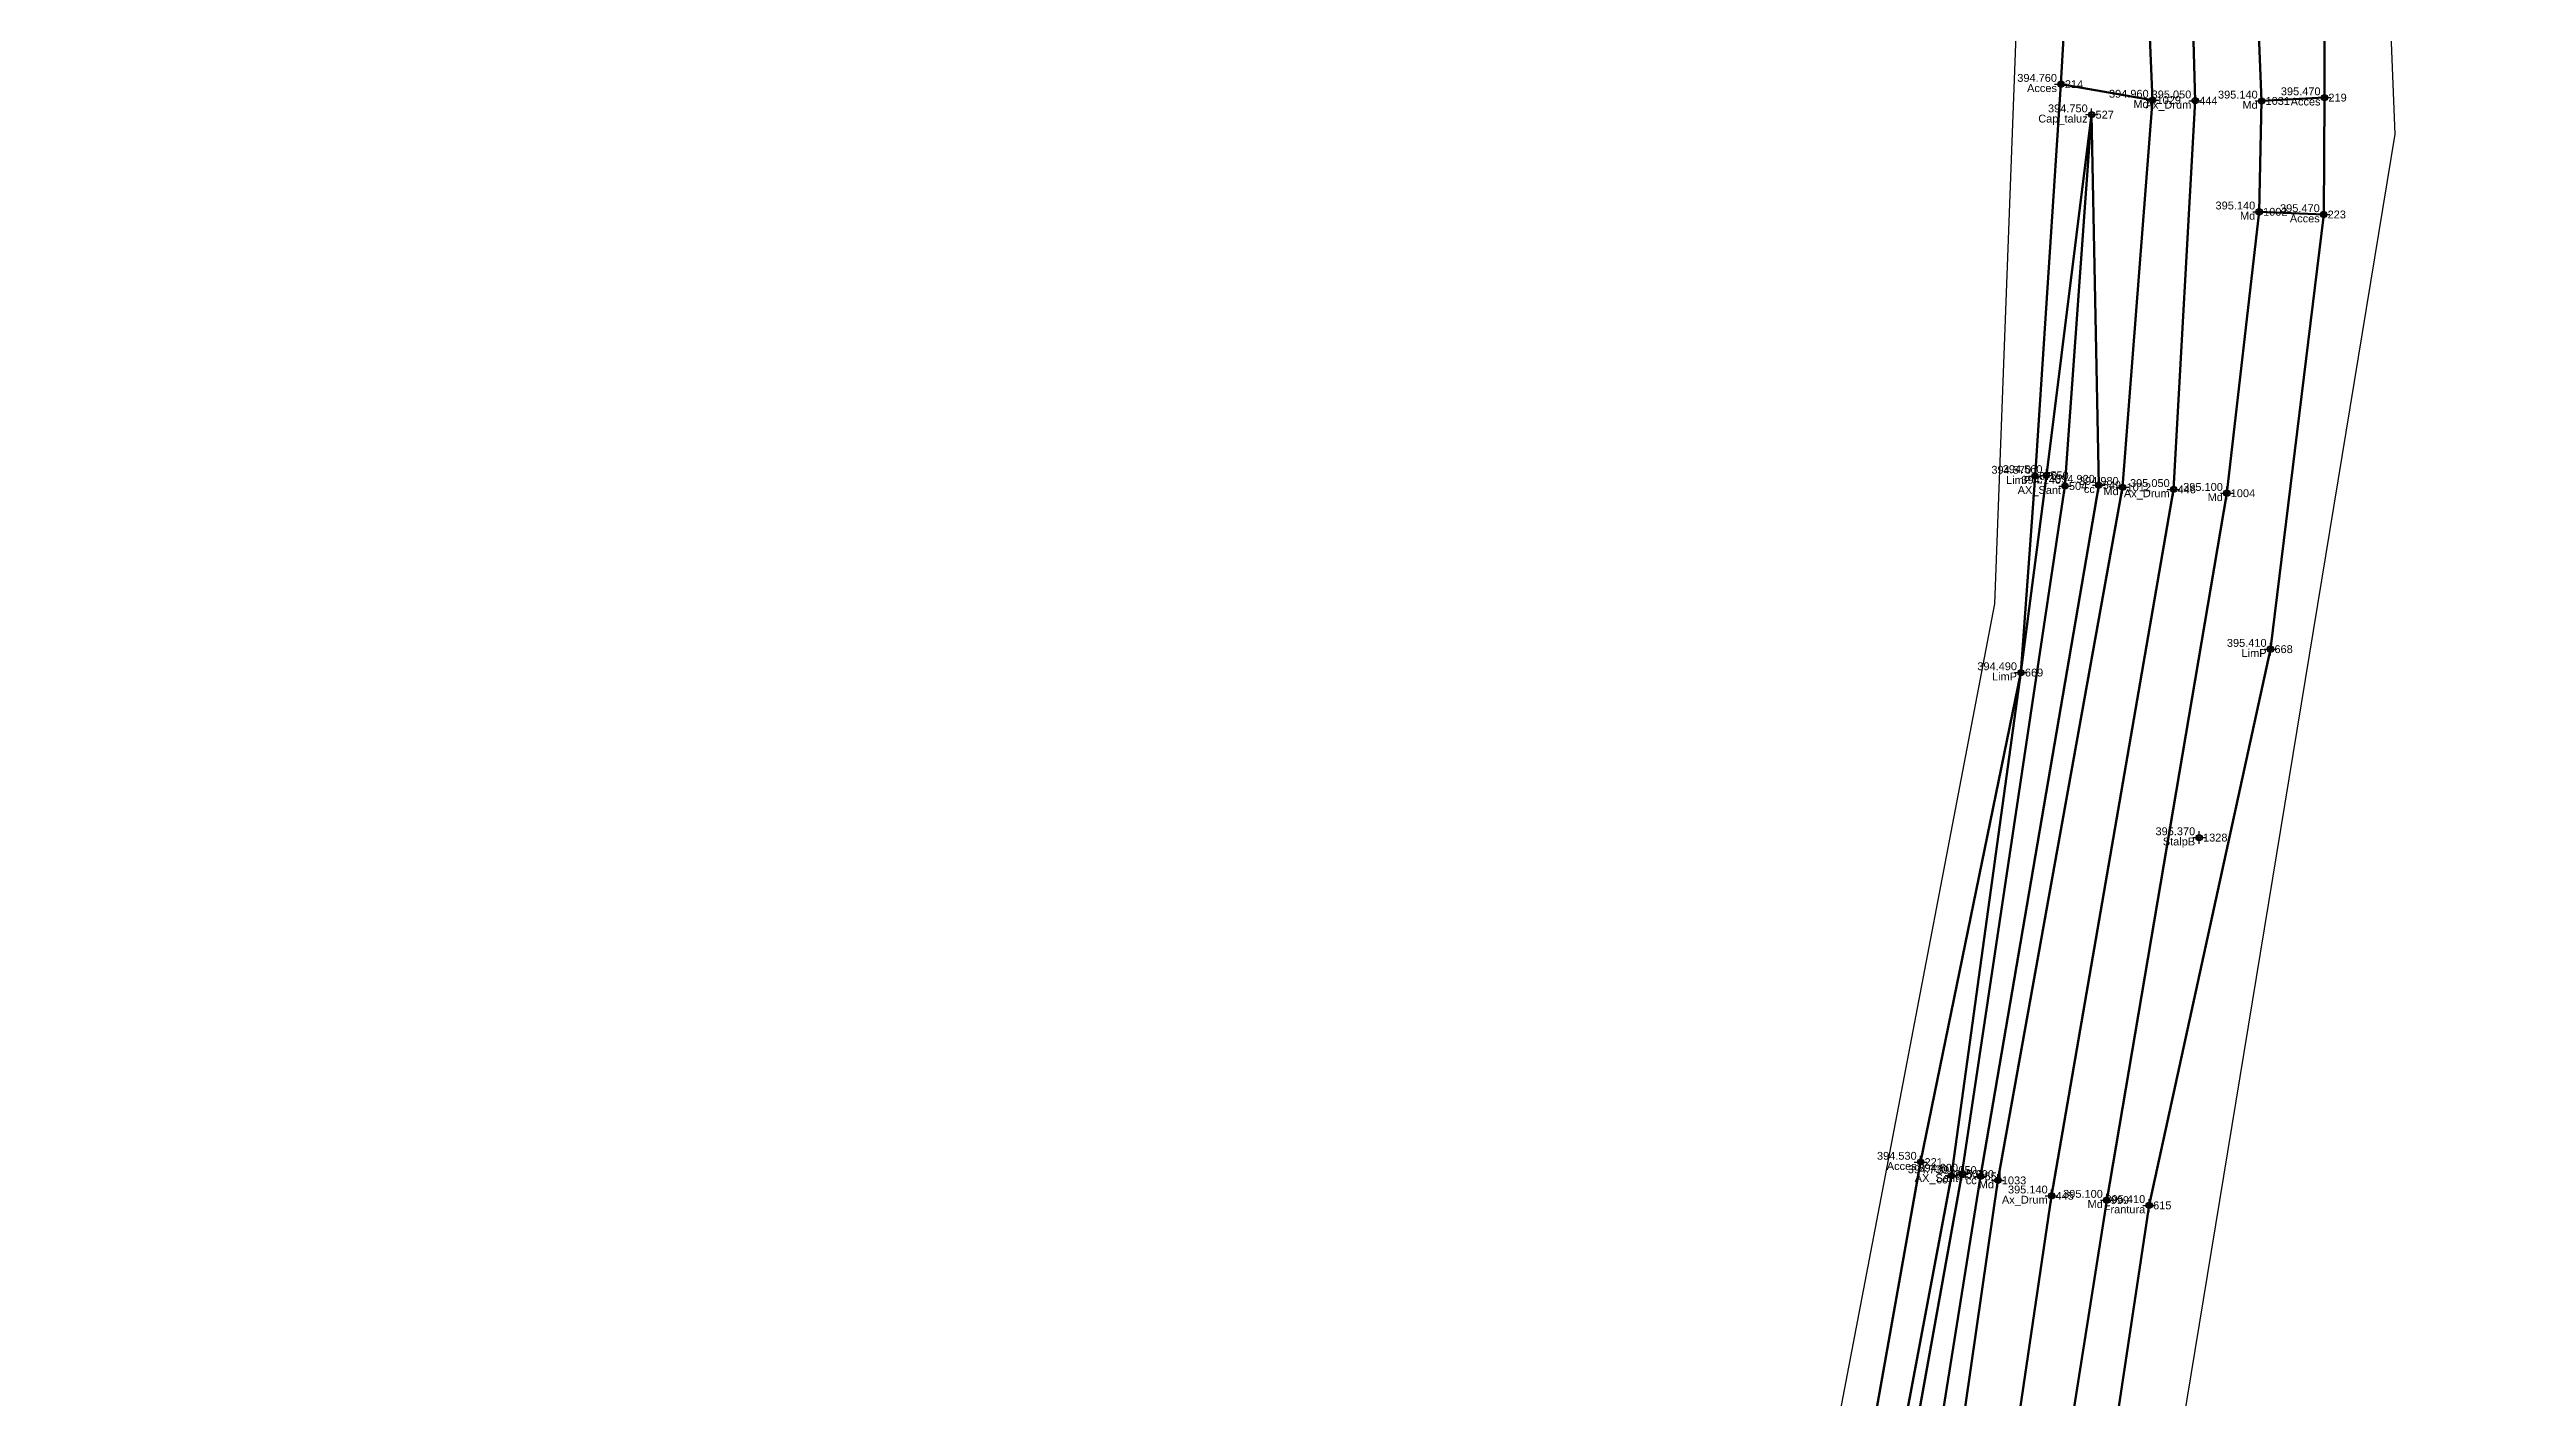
# Model space of a CAD drawing. Extents: x 396921 to 401273, y 555385 to 556691.
# Drawn here: x 401155.6 to 401234.3, y 555688.7 to 555731.6 of the extents above; entities that cross this region are included whole.
import ezdxf
from ezdxf.enums import TextEntityAlignment as Align

# ---------------------------------------------------------------- set-up
doc = ezdxf.new("R2010")
doc.units = 0
doc.header["$PDMODE"] = 34
doc.header["$PDSIZE"] = 0.2
for name, color, linetype in [('Boundary', 30, 'Continuous'), ('TOPO_CERC', 1, 'Continuous'), ('TOPO_CODE', 7, 'Continuous'), ('TOPO_ELEVATION', 7, 'Continuous'), ('TOPO_POINT_ID', 7, 'Continuous'), ('TOPO_POINTS', 7, 'Continuous'), ('TOPO_SYMBOL', 1, 'Continuous')]:
    doc.layers.add(name, color=color, linetype=linetype)
doc.layers.add('RO-LINES-LIN', color=7, linetype='Continuous', lineweight=25)
doc.styles.get("Standard").update_dxf_attribs({"font": 'arial.ttf'})

# ---------------------------------------------------------------- blocks, each defined once
blk = doc.blocks.new('PUNCTOPO')
at = {"layer": 'TOPO_CERC'}
blk.add_circle((0, 0), 0.25, dxfattribs=at)
at = {"layer": 'TOPO_SYMBOL'}
blk.add_point((0, 0), dxfattribs=at)

msp = doc.modelspace()

# ---------------------------------------------------------------- linework, layer by layer
at = {"layer": 'Boundary'}
for points in [[(401203.874, 555645.13), (401209.728, 555673.741), (401217.424, 555713.995), (401218.205, 555734.933), (401215.864, 555770.641), (401204.67, 555802.829), (401194.522, 555814.273), (401170.976, 555825.067), (401152.3, 555833.443), (401140.852, 555840.726), (401130.055, 555837.475), (401115.875, 555867.516), (401096.203, 555908.961), (401085.796, 555931.07)], [(401215.918, 555634.989), (401234.326, 555668.538), (401221.327, 555675.282), (401230.153, 555728.942), (401229.198, 555752.787), (401222.996, 555785.116), (401220.295, 555795.543), (401226.098, 555797.551), (401225.764, 555804.692), (401212.467, 555810.751), (401201.306, 555822.466), (401200.77, 555830.962), (401193.793, 555839.665), (401186.508, 555830.222), (401154.929, 555844.618), (401141.067, 555854.573), (401131.682, 555864.387), (401120.061, 555882.929), (401108.572, 555904.924), (401102.573, 555917.669)]]:
    msp.add_lwpolyline(points, dxfattribs=at)
at = {"layer": 'RO-LINES-LIN', "elevation": 395.47, "flags": 128}
msp.add_lwpolyline([(401227.878, 555726.382), (401227.878, 555726.382)], dxfattribs=at)
at = {"layer": 'RO-LINES-LIN', "lineweight": 100}
for points in [[(401076.797, 555970.993, 393.59), (401101.861, 555909.005, 394.6), (401102.081, 555908.78, 394.61), (401115.781, 555880.413, 394.11), (401122.297, 555870.298, 394.09), (401130.485, 555859.699, 394.19), (401138.801, 555851.561, 394.26), (401154.703, 555839.7, 394.31), (401190.346, 555822.615, 395.19), (401196.455, 555820.39, 395.29), (401200.906, 555817.879, 394.64), (401210.502, 555806.124, 395.9), (401220.221, 555772.266, 396.09), (401223.216, 555750.54, 395.51), (401223.793, 555730.001, 395.05), (401223.106, 555717.637, 395.05), (401219.226, 555695.164, 395.14), (401216.484, 555676.594, 395.35), (401214.159, 555661.389, 395.68), (401208.976, 555638.929, 394.33)], [(401223.374, 555801.067, 397.42), (401220.856, 555801.66, 397.07), (401216.346, 555803.67, 396.5), (401214.019, 555803.586, 396.23), (401214.019, 555803.586, 396.23), (401220.492, 555779.182, 396.23), (401221.729, 555772.431, 396.12), (401225.077, 555750.708, 395.55), (401225.904, 555729.995, 395.14), (401225.826, 555726.468, 395.14), (401224.797, 555717.515, 395.1), (401220.979, 555695.019, 395.1), (401218.057, 555676.504, 395.27), (401217.57, 555671.576, 395.43), (401218.851, 555667.68, 395.73), (401223.953, 555666.236, 396.38), (401227.721, 555668.853, 396.88)], [(401207.037, 555639.31, 394.24), (401209.238, 555646.509, 395.24), (401210.392, 555652.032, 395.48), (401212.662, 555663.633, 395.59), (401213.545, 555670.37, 395.42), (401214.766, 555676.592, 395.33), (401217.518, 555695.654, 395.09), (401221.484, 555717.704, 394.98), (401222.437, 555730.022, 394.96), (401222.183, 555736.035, 395.05), (401221.609, 555750.489, 395.5), (401218.627, 555771.902, 396.03), (401210.026, 555802.767, 395.88)], [(401223.834, 555772.233, 396.81), (401227.864, 555750.58, 396.46), (401227.903, 555730.1, 395.47)], [(401219.827, 555735.883, 394.8), (401222.183, 555736.035, 395.05), (401222.437, 555730.022, 394.96), (401219.522, 555730.528, 394.76), (401219.827, 555735.883, 394.8)], [(401219.522, 555730.528, 394.76), (401218.699, 555718.06, 394.57), (401218.251, 555711.809, 394.49), (401215.06, 555696.236, 394.53), (401211.576, 555676.668, 395.02), (401210.513, 555669.974, 395.04)], [(401211.339, 555670.769, 395.09), (401216.04, 555695.807, 394.73), (401218.251, 555711.809, 394.49), (401219.06, 555718.081, 394.56), (401220.499, 555729.558, 394.75)], [(401220.499, 555729.558, 394.75), (401219.651, 555717.742, 394.14), (401216.376, 555695.854, 394.6), (401211.819, 555670.528, 395.1)], [(401212.927, 555670.453, 395.46), (401216.969, 555695.782, 395.05), (401220.726, 555717.772, 394.92), (401220.499, 555729.558, 394.75)], [(401225.904, 555729.995, 395.14), (401227.903, 555730.1, 395.47), (401227.878, 555726.382, 395.47), (401225.826, 555726.468, 395.14), (401225.904, 555729.995, 395.14)], [(401226.939, 555669.672, 396.96), (401226.22, 555669.786, 396.76), (401221.276, 555671.57, 396.48), (401218.986, 555672.673, 396), (401222.328, 555694.862, 395.41), (401226.187, 555712.554, 395.41), (401227.878, 555726.382, 395.47)]]:
    msp.add_polyline3d(points, dxfattribs=at)

# ---------------------------------------------------------------- block references
at = {"layer": 'TOPO_POINTS'}
ref = msp.add_blockref('PUNCTOPO', (401219.522, 555730.528, 394.76), dxfattribs=dict(at, xscale=0.25, yscale=0.25, zscale=0.25))
ref.add_attrib('POINT', '214', dxfattribs={"layer": 'TOPO_POINT_ID', "height": 0.25}).set_placement((401219.647, 555730.528, 394.76), align=Align.MIDDLE_LEFT)
ref.add_attrib('ELEVATION', '394.760', dxfattribs={"layer": 'TOPO_ELEVATION', "height": 0.25}).set_placement((401219.397, 555730.528, 394.76), align=Align.BOTTOM_RIGHT)
ref.add_attrib('CODE', 'Acces', dxfattribs={"layer": 'TOPO_CODE', "height": 0.25}).set_placement((401219.397, 555730.528, 394.76), align=Align.TOP_RIGHT)
ref = msp.add_blockref('PUNCTOPO', (401222.437, 555730.022, 394.96), dxfattribs=dict(at, xscale=0.25, yscale=0.25, zscale=0.25))
ref.add_attrib('POINT', '1029', dxfattribs={"layer": 'TOPO_POINT_ID', "height": 0.25}).set_placement((401222.562, 555730.022, 394.96), align=Align.MIDDLE_LEFT)
ref.add_attrib('ELEVATION', '394.960', dxfattribs={"layer": 'TOPO_ELEVATION', "height": 0.25}).set_placement((401222.312, 555730.022, 394.96), align=Align.BOTTOM_RIGHT)
ref.add_attrib('CODE', 'Md', dxfattribs={"layer": 'TOPO_CODE', "height": 0.25}).set_placement((401222.312, 555730.022, 394.96), align=Align.TOP_RIGHT)
ref = msp.add_blockref('PUNCTOPO', (401223.793, 555730.001, 395.05), dxfattribs=dict(at, xscale=0.25, yscale=0.25, zscale=0.25))
ref.add_attrib('POINT', '444', dxfattribs={"layer": 'TOPO_POINT_ID', "height": 0.25}).set_placement((401223.918, 555730.001, 395.05), align=Align.MIDDLE_LEFT)
ref.add_attrib('ELEVATION', '395.050', dxfattribs={"layer": 'TOPO_ELEVATION', "height": 0.25}).set_placement((401223.668, 555730.001, 395.05), align=Align.BOTTOM_RIGHT)
ref.add_attrib('CODE', 'Ax_Drum', dxfattribs={"layer": 'TOPO_CODE', "height": 0.25}).set_placement((401223.668, 555730.001, 395.05), align=Align.TOP_RIGHT)
ref = msp.add_blockref('PUNCTOPO', (401225.904, 555729.995, 395.14), dxfattribs=dict(at, xscale=0.25, yscale=0.25, zscale=0.25))
ref.add_attrib('POINT', '1031', dxfattribs={"layer": 'TOPO_POINT_ID', "height": 0.25}).set_placement((401226.029, 555729.995, 395.14), align=Align.MIDDLE_LEFT)
ref.add_attrib('ELEVATION', '395.140', dxfattribs={"layer": 'TOPO_ELEVATION', "height": 0.25}).set_placement((401225.779, 555729.995, 395.14), align=Align.BOTTOM_RIGHT)
ref.add_attrib('CODE', 'Md', dxfattribs={"layer": 'TOPO_CODE', "height": 0.25}).set_placement((401225.779, 555729.995, 395.14), align=Align.TOP_RIGHT)
ref = msp.add_blockref('PUNCTOPO', (401227.903, 555730.1, 395.47), dxfattribs=dict(at, xscale=0.25, yscale=0.25, zscale=0.25))
ref.add_attrib('POINT', '219', dxfattribs={"layer": 'TOPO_POINT_ID', "height": 0.25}).set_placement((401228.028, 555730.1, 395.47), align=Align.MIDDLE_LEFT)
ref.add_attrib('ELEVATION', '395.470', dxfattribs={"layer": 'TOPO_ELEVATION', "height": 0.25}).set_placement((401227.778, 555730.1, 395.47), align=Align.BOTTOM_RIGHT)
ref.add_attrib('CODE', 'Acces', dxfattribs={"layer": 'TOPO_CODE', "height": 0.25}).set_placement((401227.778, 555730.1, 395.47), align=Align.TOP_RIGHT)
ref = msp.add_blockref('PUNCTOPO', (401220.499, 555729.558, 394.75), dxfattribs=dict(at, xscale=0.25, yscale=0.25, zscale=0.25))
ref.add_attrib('POINT', '527', dxfattribs={"layer": 'TOPO_POINT_ID', "height": 0.25}).set_placement((401220.624, 555729.558, 394.75), align=Align.MIDDLE_LEFT)
ref.add_attrib('ELEVATION', '394.750', dxfattribs={"layer": 'TOPO_ELEVATION', "height": 0.25}).set_placement((401220.374, 555729.558, 394.75), align=Align.BOTTOM_RIGHT)
ref.add_attrib('CODE', 'Cap_taluz', dxfattribs={"layer": 'TOPO_CODE', "height": 0.25}).set_placement((401220.374, 555729.558, 394.75), align=Align.TOP_RIGHT)
ref = msp.add_blockref('PUNCTOPO', (401225.826, 555726.468, 395.14), dxfattribs=dict(at, xscale=0.25, yscale=0.25, zscale=0.25))
ref.add_attrib('POINT', '1002', dxfattribs={"layer": 'TOPO_POINT_ID', "height": 0.25}).set_placement((401225.951, 555726.468, 395.14), align=Align.MIDDLE_LEFT)
ref.add_attrib('ELEVATION', '395.140', dxfattribs={"layer": 'TOPO_ELEVATION', "height": 0.25}).set_placement((401225.701, 555726.468, 395.14), align=Align.BOTTOM_RIGHT)
ref.add_attrib('CODE', 'Md', dxfattribs={"layer": 'TOPO_CODE', "height": 0.25}).set_placement((401225.701, 555726.468, 395.14), align=Align.TOP_RIGHT)
ref = msp.add_blockref('PUNCTOPO', (401227.878, 555726.382, 395.47), dxfattribs=dict(at, xscale=0.25, yscale=0.25, zscale=0.25))
ref.add_attrib('POINT', '223', dxfattribs={"layer": 'TOPO_POINT_ID', "height": 0.25}).set_placement((401228.003, 555726.382, 395.47), align=Align.MIDDLE_LEFT)
ref.add_attrib('ELEVATION', '395.470', dxfattribs={"layer": 'TOPO_ELEVATION', "height": 0.25}).set_placement((401227.753, 555726.382, 395.47), align=Align.BOTTOM_RIGHT)
ref.add_attrib('CODE', 'Acces', dxfattribs={"layer": 'TOPO_CODE', "height": 0.25}).set_placement((401227.753, 555726.382, 395.47), align=Align.TOP_RIGHT)
ref = msp.add_blockref('PUNCTOPO', (401218.699, 555718.06, 394.57), dxfattribs=dict(at, xscale=0.25, yscale=0.25, zscale=0.25))
ref.add_attrib('POINT', '670', dxfattribs={"layer": 'TOPO_POINT_ID', "height": 0.25}).set_placement((401218.824, 555718.06, 394.57), align=Align.MIDDLE_LEFT)
ref.add_attrib('ELEVATION', '394.570', dxfattribs={"layer": 'TOPO_ELEVATION', "height": 0.25}).set_placement((401218.574, 555718.06, 394.57), align=Align.BOTTOM_RIGHT)
ref.add_attrib('CODE', 'LimP', dxfattribs={"layer": 'TOPO_CODE', "height": 0.25}).set_placement((401218.574, 555718.06, 394.57), align=Align.TOP_RIGHT)
ref = msp.add_blockref('PUNCTOPO', (401219.06, 555718.081, 394.56), dxfattribs=dict(at, xscale=0.25, yscale=0.25, zscale=0.25))
ref.add_attrib('POINT', '550', dxfattribs={"layer": 'TOPO_POINT_ID', "height": 0.25}).set_placement((401219.185, 555718.081, 394.56), align=Align.MIDDLE_LEFT)
ref.add_attrib('ELEVATION', '394.560', dxfattribs={"layer": 'TOPO_ELEVATION', "height": 0.25}).set_placement((401218.935, 555718.081, 394.56), align=Align.BOTTOM_RIGHT)
ref.add_attrib('CODE', 'cc', dxfattribs={"layer": 'TOPO_CODE', "height": 0.25}).set_placement((401218.935, 555718.081, 394.56), align=Align.TOP_RIGHT)
ref = msp.add_blockref('PUNCTOPO', (401219.651, 555717.742, 394.14), dxfattribs=dict(at, xscale=0.25, yscale=0.25, zscale=0.25))
ref.add_attrib('POINT', '504', dxfattribs={"layer": 'TOPO_POINT_ID', "height": 0.25}).set_placement((401219.776, 555717.742, 394.14), align=Align.MIDDLE_LEFT)
ref.add_attrib('ELEVATION', '394.140', dxfattribs={"layer": 'TOPO_ELEVATION', "height": 0.25}).set_placement((401219.526, 555717.742, 394.14), align=Align.BOTTOM_RIGHT)
ref.add_attrib('CODE', 'AX_Sant', dxfattribs={"layer": 'TOPO_CODE', "height": 0.25}).set_placement((401219.526, 555717.742, 394.14), align=Align.TOP_RIGHT)
ref = msp.add_blockref('PUNCTOPO', (401220.726, 555717.772, 394.92), dxfattribs=dict(at, xscale=0.25, yscale=0.25, zscale=0.25))
ref.add_attrib('POINT', '549', dxfattribs={"layer": 'TOPO_POINT_ID', "height": 0.25}).set_placement((401220.851, 555717.772, 394.92), align=Align.MIDDLE_LEFT)
ref.add_attrib('ELEVATION', '394.920', dxfattribs={"layer": 'TOPO_ELEVATION', "height": 0.25}).set_placement((401220.601, 555717.772, 394.92), align=Align.BOTTOM_RIGHT)
ref.add_attrib('CODE', 'cc', dxfattribs={"layer": 'TOPO_CODE', "height": 0.25}).set_placement((401220.601, 555717.772, 394.92), align=Align.TOP_RIGHT)
ref = msp.add_blockref('PUNCTOPO', (401221.484, 555717.704, 394.98), dxfattribs=dict(at, xscale=0.25, yscale=0.25, zscale=0.25))
ref.add_attrib('POINT', '1012', dxfattribs={"layer": 'TOPO_POINT_ID', "height": 0.25}).set_placement((401221.609, 555717.704, 394.98), align=Align.MIDDLE_LEFT)
ref.add_attrib('ELEVATION', '394.980', dxfattribs={"layer": 'TOPO_ELEVATION', "height": 0.25}).set_placement((401221.359, 555717.704, 394.98), align=Align.BOTTOM_RIGHT)
ref.add_attrib('CODE', 'Md', dxfattribs={"layer": 'TOPO_CODE', "height": 0.25}).set_placement((401221.359, 555717.704, 394.98), align=Align.TOP_RIGHT)
ref = msp.add_blockref('PUNCTOPO', (401223.106, 555717.637, 395.05), dxfattribs=dict(at, xscale=0.25, yscale=0.25, zscale=0.25))
ref.add_attrib('POINT', '446', dxfattribs={"layer": 'TOPO_POINT_ID', "height": 0.25}).set_placement((401223.231, 555717.637, 395.05), align=Align.MIDDLE_LEFT)
ref.add_attrib('ELEVATION', '395.050', dxfattribs={"layer": 'TOPO_ELEVATION', "height": 0.25}).set_placement((401222.981, 555717.637, 395.05), align=Align.BOTTOM_RIGHT)
ref.add_attrib('CODE', 'Ax_Drum', dxfattribs={"layer": 'TOPO_CODE', "height": 0.25}).set_placement((401222.981, 555717.637, 395.05), align=Align.TOP_RIGHT)
ref = msp.add_blockref('PUNCTOPO', (401224.797, 555717.515, 395.1), dxfattribs=dict(at, xscale=0.25, yscale=0.25, zscale=0.25))
ref.add_attrib('POINT', '1004', dxfattribs={"layer": 'TOPO_POINT_ID', "height": 0.25}).set_placement((401224.922, 555717.515, 395.1), align=Align.MIDDLE_LEFT)
ref.add_attrib('ELEVATION', '395.100', dxfattribs={"layer": 'TOPO_ELEVATION', "height": 0.25}).set_placement((401224.672, 555717.515, 395.1), align=Align.BOTTOM_RIGHT)
ref.add_attrib('CODE', 'Md', dxfattribs={"layer": 'TOPO_CODE', "height": 0.25}).set_placement((401224.672, 555717.515, 395.1), align=Align.TOP_RIGHT)
ref = msp.add_blockref('PUNCTOPO', (401226.187, 555712.554, 395.41), dxfattribs=dict(at, xscale=0.25, yscale=0.25, zscale=0.25))
ref.add_attrib('POINT', '668', dxfattribs={"layer": 'TOPO_POINT_ID', "height": 0.25}).set_placement((401226.312, 555712.554, 395.41), align=Align.MIDDLE_LEFT)
ref.add_attrib('ELEVATION', '395.410', dxfattribs={"layer": 'TOPO_ELEVATION', "height": 0.25}).set_placement((401226.062, 555712.554, 395.41), align=Align.BOTTOM_RIGHT)
ref.add_attrib('CODE', 'LimP', dxfattribs={"layer": 'TOPO_CODE', "height": 0.25}).set_placement((401226.062, 555712.554, 395.41), align=Align.TOP_RIGHT)
ref = msp.add_blockref('PUNCTOPO', (401218.251, 555711.809, 394.49), dxfattribs=dict(at, xscale=0.25, yscale=0.25, zscale=0.25))
ref.add_attrib('POINT', '669', dxfattribs={"layer": 'TOPO_POINT_ID', "height": 0.25}).set_placement((401218.376, 555711.809, 394.49), align=Align.MIDDLE_LEFT)
ref.add_attrib('ELEVATION', '394.490', dxfattribs={"layer": 'TOPO_ELEVATION', "height": 0.25}).set_placement((401218.126, 555711.809, 394.49), align=Align.BOTTOM_RIGHT)
ref.add_attrib('CODE', 'LimP', dxfattribs={"layer": 'TOPO_CODE', "height": 0.25}).set_placement((401218.126, 555711.809, 394.49), align=Align.TOP_RIGHT)
ref = msp.add_blockref('PUNCTOPO', (401223.917, 555706.56, 395.37), dxfattribs=dict(at, xscale=0.25, yscale=0.25, zscale=0.25))
ref.add_attrib('POINT', '1328', dxfattribs={"layer": 'TOPO_POINT_ID', "height": 0.25}).set_placement((401224.042, 555706.56, 395.37), align=Align.MIDDLE_LEFT)
ref.add_attrib('ELEVATION', '395.370', dxfattribs={"layer": 'TOPO_ELEVATION', "height": 0.25}).set_placement((401223.792, 555706.56, 395.37), align=Align.BOTTOM_RIGHT)
ref.add_attrib('CODE', 'StalpB', dxfattribs={"layer": 'TOPO_CODE', "height": 0.25}).set_placement((401223.792, 555706.56, 395.37), align=Align.TOP_RIGHT)
ref = msp.add_blockref('PUNCTOPO', (401215.06, 555696.236, 394.53), dxfattribs=dict(at, xscale=0.25, yscale=0.25, zscale=0.25))
ref.add_attrib('POINT', '221', dxfattribs={"layer": 'TOPO_POINT_ID', "height": 0.25}).set_placement((401215.185, 555696.236, 394.53), align=Align.MIDDLE_LEFT)
ref.add_attrib('ELEVATION', '394.530', dxfattribs={"layer": 'TOPO_ELEVATION', "height": 0.25}).set_placement((401214.935, 555696.236, 394.53), align=Align.BOTTOM_RIGHT)
ref.add_attrib('CODE', 'Acces', dxfattribs={"layer": 'TOPO_CODE', "height": 0.25}).set_placement((401214.935, 555696.236, 394.53), align=Align.TOP_RIGHT)
ref = msp.add_blockref('PUNCTOPO', (401216.04, 555695.807, 394.73), dxfattribs=dict(at, xscale=0.25, yscale=0.25, zscale=0.25))
ref.add_attrib('POINT', '547', dxfattribs={"layer": 'TOPO_POINT_ID', "height": 0.25}).set_placement((401216.165, 555695.807, 394.73), align=Align.MIDDLE_LEFT)
ref.add_attrib('ELEVATION', '394.730', dxfattribs={"layer": 'TOPO_ELEVATION', "height": 0.25}).set_placement((401215.915, 555695.807, 394.73), align=Align.BOTTOM_RIGHT)
ref.add_attrib('CODE', 'cc', dxfattribs={"layer": 'TOPO_CODE', "height": 0.25}).set_placement((401215.915, 555695.807, 394.73), align=Align.TOP_RIGHT)
ref = msp.add_blockref('PUNCTOPO', (401216.376, 555695.856, 394.6), dxfattribs=dict(at, xscale=0.25, yscale=0.25, zscale=0.25))
ref.add_attrib('POINT', '503', dxfattribs={"layer": 'TOPO_POINT_ID', "height": 0.25}).set_placement((401216.501, 555695.856, 394.6), align=Align.MIDDLE_LEFT)
ref.add_attrib('ELEVATION', '394.600', dxfattribs={"layer": 'TOPO_ELEVATION', "height": 0.25}).set_placement((401216.251, 555695.856, 394.6), align=Align.BOTTOM_RIGHT)
ref.add_attrib('CODE', 'AX_Sant', dxfattribs={"layer": 'TOPO_CODE', "height": 0.25}).set_placement((401216.251, 555695.856, 394.6), align=Align.TOP_RIGHT)
ref = msp.add_blockref('PUNCTOPO', (401216.969, 555695.782, 395.05), dxfattribs=dict(at, xscale=0.25, yscale=0.25, zscale=0.25))
ref.add_attrib('POINT', '551', dxfattribs={"layer": 'TOPO_POINT_ID', "height": 0.25}).set_placement((401217.094, 555695.782, 395.05), align=Align.MIDDLE_LEFT)
ref.add_attrib('ELEVATION', '395.050', dxfattribs={"layer": 'TOPO_ELEVATION', "height": 0.25}).set_placement((401216.844, 555695.782, 395.05), align=Align.BOTTOM_RIGHT)
ref.add_attrib('CODE', 'cc', dxfattribs={"layer": 'TOPO_CODE', "height": 0.25}).set_placement((401216.844, 555695.782, 395.05), align=Align.TOP_RIGHT)
ref = msp.add_blockref('PUNCTOPO', (401217.518, 555695.654, 395.09), dxfattribs=dict(at, xscale=0.25, yscale=0.25, zscale=0.25))
ref.add_attrib('POINT', '1033', dxfattribs={"layer": 'TOPO_POINT_ID', "height": 0.25}).set_placement((401217.643, 555695.654, 395.09), align=Align.MIDDLE_LEFT)
ref.add_attrib('ELEVATION', '395.090', dxfattribs={"layer": 'TOPO_ELEVATION', "height": 0.25}).set_placement((401217.393, 555695.654, 395.09), align=Align.BOTTOM_RIGHT)
ref.add_attrib('CODE', 'Md', dxfattribs={"layer": 'TOPO_CODE', "height": 0.25}).set_placement((401217.393, 555695.654, 395.09), align=Align.TOP_RIGHT)
ref = msp.add_blockref('PUNCTOPO', (401219.226, 555695.164, 395.14), dxfattribs=dict(at, xscale=0.25, yscale=0.25, zscale=0.25))
ref.add_attrib('POINT', '445', dxfattribs={"layer": 'TOPO_POINT_ID', "height": 0.25}).set_placement((401219.351, 555695.164, 395.14), align=Align.MIDDLE_LEFT)
ref.add_attrib('ELEVATION', '395.140', dxfattribs={"layer": 'TOPO_ELEVATION', "height": 0.25}).set_placement((401219.101, 555695.164, 395.14), align=Align.BOTTOM_RIGHT)
ref.add_attrib('CODE', 'Ax_Drum', dxfattribs={"layer": 'TOPO_CODE', "height": 0.25}).set_placement((401219.101, 555695.164, 395.14), align=Align.TOP_RIGHT)
ref = msp.add_blockref('PUNCTOPO', (401220.98, 555695.026, 395.1), dxfattribs=dict(at, xscale=0.25, yscale=0.25, zscale=0.25))
ref.add_attrib('POINT', '999', dxfattribs={"layer": 'TOPO_POINT_ID', "height": 0.25}).set_placement((401221.105, 555695.026, 395.1), align=Align.MIDDLE_LEFT)
ref.add_attrib('ELEVATION', '395.100', dxfattribs={"layer": 'TOPO_ELEVATION', "height": 0.25}).set_placement((401220.855, 555695.026, 395.1), align=Align.BOTTOM_RIGHT)
ref.add_attrib('CODE', 'Md', dxfattribs={"layer": 'TOPO_CODE', "height": 0.25}).set_placement((401220.855, 555695.026, 395.1), align=Align.TOP_RIGHT)
ref = msp.add_blockref('PUNCTOPO', (401222.328, 555694.859, 395.41), dxfattribs=dict(at, xscale=0.25, yscale=0.25, zscale=0.25))
ref.add_attrib('POINT', '615', dxfattribs={"layer": 'TOPO_POINT_ID', "height": 0.25}).set_placement((401222.453, 555694.859, 395.41), align=Align.MIDDLE_LEFT)
ref.add_attrib('ELEVATION', '395.410', dxfattribs={"layer": 'TOPO_ELEVATION', "height": 0.25}).set_placement((401222.203, 555694.859, 395.41), align=Align.BOTTOM_RIGHT)
ref.add_attrib('CODE', 'Frantura', dxfattribs={"layer": 'TOPO_CODE', "height": 0.25}).set_placement((401222.203, 555694.859, 395.41), align=Align.TOP_RIGHT)

doc.saveas('drawing.dxf')
